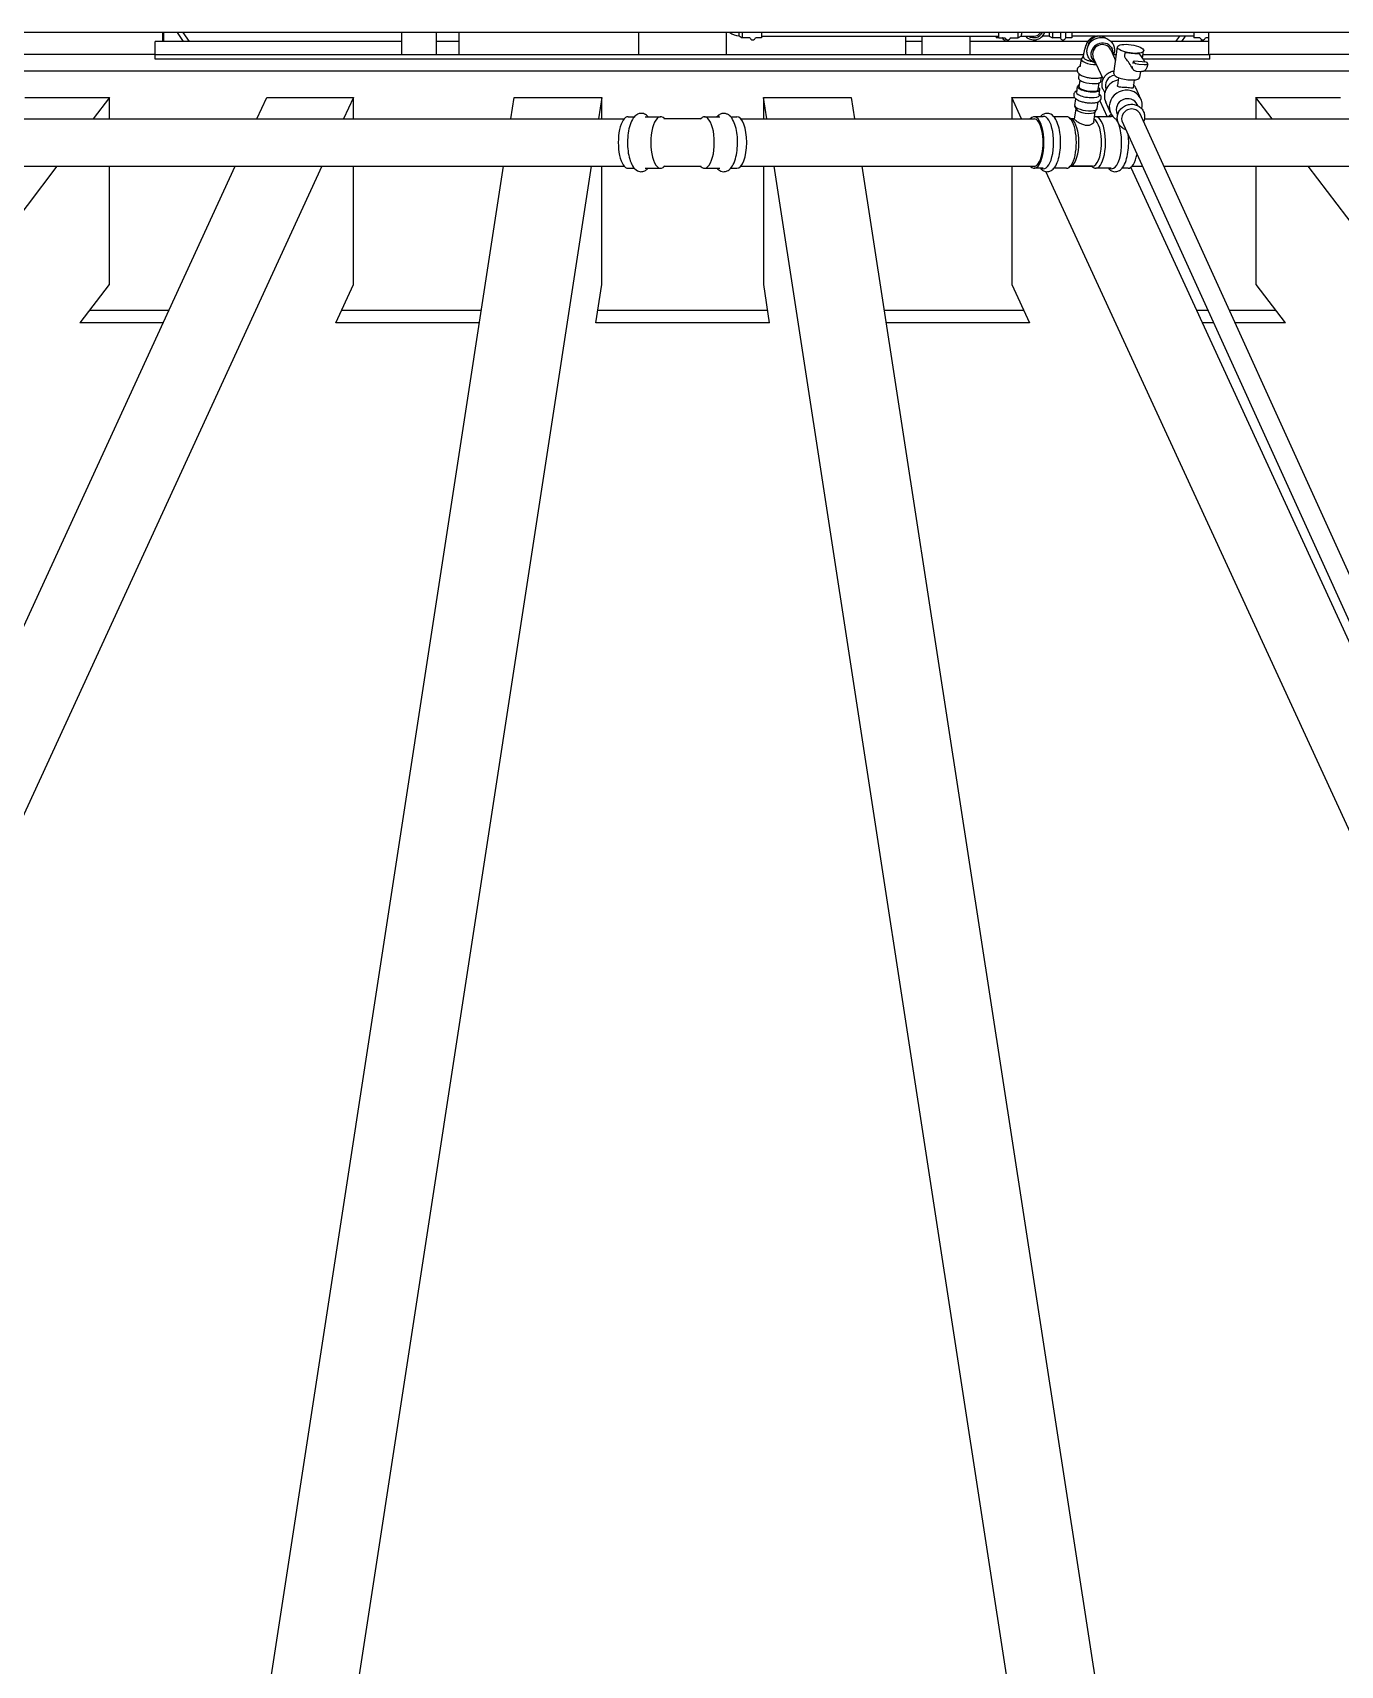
# Model space of a CAD drawing. Header units: millimetres. Extents: x 0 to 157650, y 0 to 89100.
# Drawn here: x 25553 to 27041, y 79103 to 80960 of the extents above; entities that cross this region are included whole.
import ezdxf

# ---------------------------------------------------------------- set-up
doc = ezdxf.new("R2010")
doc.units = ezdxf.units.MM
doc.header["$LTSCALE"] = 150
doc.layers.add('Visible', color=7, linetype='Continuous', lineweight=25)

msp = doc.modelspace()

# ---------------------------------------------------------------- linework, layer by layer
at = {"layer": 'Visible', "color": 9, "true_color": 0xc0c0c0}
for p, q in [((28844.9, 80960.4), (23686, 80960.4)), ((25692, 80935.4), (25692, 80950.4)), ((25972.3, 80950.4), (25692, 80950.4)), ((25700.5, 80950.4), (25700.5, 80960.4)), ((25701.4, 80960.4), (25701.4, 80950.4)), ((25716.8, 80960.4), (25723.9, 80950.4)), ((25730.9, 80950.4), (25723.9, 80960.4)), ((25972.3, 80960.4), (25972.3, 80935.4)), ((26011.8, 80960.4), (26011.8, 80935.4)), ((26038, 80950.4), (26011.8, 80950.4)), ((26038, 80935.4), (26038, 80960.4)), ((26242, 80960.4), (26242, 80935.4)), ((26342, 80935.4), (26342, 80960.4)), ((26356.3, 80956.7), (26360, 80954.6)), ((26360, 80960.4), (26360, 80954.6)), ((26368.5, 80954.6), (26360, 80954.6)), ((26382, 80954.6), (26375.3, 80954.6)), ((26382, 80960.4), (26382, 80954.6)), ((26382, 80956.4), (26652, 80956.4)), ((26546, 80935.4), (26546, 80956.4)), ((26564.8, 80950.4), (26546, 80950.4)), ((26564.8, 80935.4), (26564.8, 80956.4)), ((26619.3, 80935.4), (26619.3, 80956.4)), ((26753.6, 80950.4), (26619.3, 80950.4)), ((26649, 80956.4), (26649, 80954.6)), ((26652, 80954.6), (26649, 80954.6)), ((26652, 80954.6), (26652, 80960.4)), ((26652, 80954.6), (26658.7, 80954.6)), ((26656.2, 80954.6), (26656.2, 80954.1)), ((26665.5, 80954.6), (26674, 80954.6)), ((26674, 80954.6), (26674, 80960.4)), ((26677.3, 80956.4), (26674, 80954.6)), ((26677.3, 80956.4), (26691.7, 80956.4)), ((26677.3, 80956.4), (26691.7, 80956.4)), ((26709.3, 80956.4), (26701.8, 80956.4)), ((26709.3, 80956.4), (26701.8, 80956.4)), ((26709.3, 80960.4), (26709.3, 80956.4)), ((26709.3, 80956.4), (26713, 80954.6)), ((26713, 80960.4), (26713, 80954.6)), ((26721.5, 80954.6), (26713, 80954.6)), ((26722, 80960.4), (26722, 80954.1)), ((26727.8, 80960.4), (26727.8, 80954.1)), ((26735, 80954.6), (26728.3, 80954.6)), ((26735, 80960.4), (26735, 80954.6)), ((26761.8, 80956.4), (26735, 80956.4)), ((26873.9, 80956.4), (26766.9, 80956.4)), ((26890.5, 80950.4), (26779.5, 80950.4)), ((26857.4, 80956.4), (26853.1, 80950.4)), ((26860.2, 80950.4), (26864.4, 80956.4)), ((26873.9, 80960.4), (26873.9, 80954.6)), ((26880.6, 80954.6), (26873.9, 80954.6)), ((26882.6, 80950.4), (26882.6, 80952.4)), ((26883.5, 80952.2), (26883.5, 80950.4)), ((26890.5, 80954.6), (26887.4, 80954.6)), ((26890.5, 80960.4), (26890.5, 80935.4)), ((25692, 80935.4), (23692, 80935.4)), ((25692, 80930.4), (25692, 80935.4)), ((25692, 80935.4), (26748.5, 80935.4)), ((25692, 80930.4), (25692, 80935.4)), ((26748.2, 80933.5), (26746.2, 80930.9)), ((26756.8, 80933.3), (26757.7, 80931.2)), ((26759.4, 80931.9), (26770.6, 80907.3)), ((26779.4, 80941), (26784.9, 80928.9)), ((26780.1, 80943.9), (26781, 80941.8)), ((26782.6, 80935.4), (26785.8, 80935.4)), ((26782.8, 80913.8), (26787, 80944.1)), ((26795.4, 80934.3), (26795.8, 80937.1)), ((26815.5, 80931.1), (26816.7, 80939.9)), ((26816.1, 80935.4), (26892, 80935.4)), ((26892, 80930.4), (26892, 80935.4)), ((28844.9, 80935.4), (26892, 80935.4)), ((26892, 80930.4), (26892, 80935.4)), ((26741.3, 80916.4), (23692, 80916.4)), ((26745.9, 80930.4), (25692, 80930.4)), ((26745.9, 80930.4), (25692, 80930.4)), ((26742.9, 80908.6), (26743.5, 80913.3)), ((26744.7, 80921.5), (26745.9, 80930.2)), ((26785.1, 80930.4), (26784.2, 80930.4)), ((26785.1, 80930.4), (26784.2, 80930.4)), ((26805.2, 80927.5), (26805.7, 80926.5)), ((26819.7, 80926.8), (26806, 80927.8)), ((26808.4, 80916.5), (26814.3, 80916.1)), ((26811.3, 80924.5), (26817.2, 80924)), ((26812.5, 80909.7), (26813.4, 80916.1)), ((26892, 80930.4), (26815.9, 80930.4)), ((26892, 80930.4), (26815.9, 80930.4)), ((28849.6, 80916.4), (26816.6, 80916.4)), ((26821.3, 80925.3), (26820.9, 80926.3)), ((26740.7, 80893.3), (26741.5, 80899.2)), ((26743.3, 80898.9), (26744.4, 80906.3)), ((26765.1, 80895.9), (26766.1, 80903.2)), ((26766.1, 80889.7), (26766.9, 80895.7)), ((26768.2, 80905), (26768.9, 80909.8)), ((26788.2, 80909.2), (26786.9, 80900.1)), ((26806, 80906.7), (26804.8, 80897.6)), ((26813.7, 80884.9), (26808.2, 80896.9)), ((25543.7, 80886.8), (25639.8, 80886.8)), ((25639.8, 80886.8), (25621.2, 80862.4)), ((25639.8, 80862.4), (25639.8, 80886.8)), ((25807.8, 80862.4), (25819.1, 80886.8)), ((25819.1, 80886.8), (25917.7, 80886.8)), ((25917.7, 80886.8), (25906.4, 80862.4)), ((25917.7, 80862.4), (25917.7, 80886.8)), ((26096.6, 80862.4), (26100.4, 80886.8)), ((26100.4, 80886.8), (26200.2, 80886.8)), ((26200.2, 80886.8), (26196.5, 80862.4)), ((26200.2, 80862.4), (26200.2, 80886.8)), ((26384.1, 80886.8), (26483.9, 80886.8)), ((26387.9, 80862.4), (26384.1, 80886.8)), ((26384.1, 80886.8), (26384.1, 80862.4)), ((26483.9, 80886.8), (26487.7, 80862.4)), ((26666.6, 80886.8), (26738, 80886.8)), ((26677.9, 80862.4), (26666.6, 80886.8)), ((26666.6, 80886.8), (26666.6, 80862.4)), ((26738.5, 80877.6), (26739.6, 80885.1)), ((26739.9, 80873.3), (26738.6, 80876.9)), ((26763.9, 80874), (26764.9, 80881.6)), ((26767, 80882.9), (26775.4, 80864.7)), ((26779.1, 80869.2), (26773.6, 80881.2)), ((26810.2, 80877.2), (26809.6, 80878.6)), ((26944.5, 80886.8), (27040.6, 80886.8)), ((26963.1, 80862.4), (26944.5, 80886.8)), ((26944.5, 80886.8), (26944.5, 80862.4)), ((24210.9, 80862.4), (26225.8, 80862.4)), ((26230.1, 80864.7), (26237.2, 80864.7)), ((26249.4, 80864.7), (26267.1, 80864.7)), ((26271.9, 80862.4), (26269.9, 80863.8)), ((26313.4, 80862.4), (26270.7, 80862.4)), ((26312.1, 80862.4), (26314.2, 80863.8)), ((26317, 80864.7), (26334.6, 80864.7)), ((26346.9, 80864.7), (26353.9, 80864.7)), ((26358.3, 80862.4), (26692, 80862.4)), ((26702.4, 80864.7), (26692, 80864.7)), ((26729, 80864.7), (26714.6, 80864.7)), ((26735.1, 80861.6), (26731.6, 80863.9)), ((26738.2, 80862.4), (26733.9, 80862.4)), ((26733.9, 80862.4), (26738.2, 80862.4)), ((26738.2, 80861.9), (26739.8, 80873.6)), ((26738.2, 80861.9), (26739.8, 80873.6)), ((26760, 80858.9), (26761.6, 80870.5)), ((26760, 80858.9), (26761.6, 80870.5)), ((26761.4, 80870.3), (26763.6, 80873.4)), ((26779.9, 80864.7), (26762.2, 80864.7)), ((26787.2, 80866.7), (26786.5, 80868.1)), ((26792, 80860), (27086.3, 80212.1)), ((26812.1, 80869.1), (27106.3, 80221.2)), ((26817.7, 80862.4), (28373.2, 80862.4)), ((25580.2, 80808.4), (23032.4, 77458.2)), ((24210.9, 80808.4), (26225.8, 80808.4)), ((24241.6, 77458.2), (25783, 80808.4)), ((25881.6, 80808.4), (24340.2, 77458.2)), ((25572.6, 77458.2), (26088.3, 80808.4)), ((25639.8, 80674), (25639.8, 80808.4)), ((26188.1, 80808.4), (25672.5, 77458.2)), ((25917.7, 80674), (25917.7, 80808.4)), ((26200.2, 80674), (26200.2, 80808.4)), ((26230.1, 80806.1), (26237.2, 80806.1)), ((26249.4, 80806.1), (26267.1, 80806.1)), ((26271.9, 80808.4), (26269.9, 80807)), ((26270.7, 80808.4), (26313.4, 80808.4)), ((26312.1, 80808.4), (26314.2, 80807)), ((26317, 80806.1), (26334.6, 80806.1)), ((26346.9, 80806.1), (26353.9, 80806.1)), ((26358.3, 80808.4), (26692, 80808.4)), ((26384.1, 80808.4), (26384.1, 80674)), ((26912.7, 77458.2), (26396.2, 80808.4)), ((26496, 80808.4), (27012.6, 77458.2)), ((26666.6, 80808.4), (26666.6, 80674)), ((26702.4, 80806.1), (26692, 80806.1)), ((28245, 77458.2), (26705.6, 80802.3)), ((26729, 80806.1), (26714.6, 80806.1)), ((26735.1, 80809.2), (26731.6, 80806.9)), ((26758.5, 80808.4), (26733.9, 80808.4)), ((26733.9, 80808.4), (26758.5, 80808.4)), ((26757.3, 80808.4), (26759.5, 80806.9)), ((26779.9, 80806.1), (26762.2, 80806.1)), ((26799.2, 80806.1), (26792, 80806.1)), ((26802, 80807), (27093.7, 80173.2)), ((26803.5, 80808.4), (26815.5, 80808.4)), ((26839.6, 80808.4), (28373.2, 80808.4)), ((26944.5, 80808.4), (26944.5, 80674)), ((29552.7, 77458.2), (27004.1, 80808.4)), ((25606.7, 80630.4), (25639.8, 80674)), ((25897.6, 80630.4), (25917.7, 80674)), ((26193.5, 80630.4), (26200.2, 80674)), ((26384.1, 80674), (26390.8, 80630.4)), ((26666.6, 80674), (26686.7, 80630.4)), ((26944.5, 80674), (26977.6, 80630.4)), ((25707.5, 80644.4), (25617.3, 80644.4)), ((26063.1, 80644.4), (25904, 80644.4)), ((26388.6, 80644.4), (26195.7, 80644.4)), ((26680.3, 80644.4), (26521.3, 80644.4)), ((26890, 80644.4), (26876.8, 80644.4)), ((26967, 80644.4), (26914.1, 80644.4)), ((25701.1, 80630.4), (25606.3, 80630.4)), ((26060.9, 80630.4), (25897.4, 80630.4)), ((26390.9, 80630.4), (26193.4, 80630.4)), ((26686.9, 80630.4), (26523.5, 80630.4)), ((26896.3, 80630.4), (26883.3, 80630.4)), ((26978, 80630.4), (26920.5, 80630.4))]:
    msp.add_line(p, q, dxfattribs=at)
for centre, radius, start, end in [((26360, 80983.4), 27, 238.4137, 262.1236), ((26360, 80983.4), 27, 238.4137, 262.1236), ((26368.5, 80954.4), 0.25, 17.3463, 90), ((26371.9, 80955.5), 3.31, 197.3463, 342.6537), ((26375.3, 80954.4), 0.25, 90, 162.6537), ((26655.7, 80954.1), 0.5, 0, 90), ((26659.1, 80955.3), 3.1, 200.8154, 298.3656), ((26658.7, 80954.4), 0.25, 17.3463, 90), ((26662.1, 80955.5), 3.31, 197.3463, 342.6537), ((26665.5, 80954.4), 0.25, 90, 162.6537), ((26692, 80965.4), 13.2, 222.7847, 337.8298), ((26692, 80965.4), 10.7, 236.8466, 332.2823), ((26721.5, 80954.1), 0.5, 0, 90), ((26724.9, 80955.3), 3.1, 200.8154, 339.1846), ((26728.3, 80954.1), 0.5, 90, 180), ((26880.6, 80954.4), 0.25, 17.3463, 90), ((26884, 80955.5), 3.31, 197.3463, 342.6537), ((26887.4, 80954.4), 0.25, 90, 162.6537)]:
    msp.add_arc(centre, radius, start, end, dxfattribs=at)
for centre, major_axis, ratio, start_param, end_param in [((26765.9, 80944.2), (-11.7, -5.3), 0.930307, 3.654122, 5.770656), ((26769.4, 80936.5), (11.7, 5.3), 0.930307, 5.746435, 9.961528), ((26769.4, 80936.5), (-10, -4.5), 0.930307, 3.141593, 6.283185), ((26758.5, 80928.4), (-12.7, 1.8), 0.315985, 6.103502, 8.252541), ((26797.6, 80911.7), (-14.9, 2.1), 0.315985, 0, 3.141593), ((26808.5, 80921.6), (-2.04, -4.56), 0.980307, 5.051527, 5.960108), ((26806.2, 80927.5), (-0.99, 0.138), 0.315985, 4.909962, 6.480758), ((26810.5, 80926.2), (-4.95, 0.69), 0.315985, 0.197573, 1.768369), ((26816.4, 80925.7), (4.95, -0.69), 0.315985, 4.909962, 6.480758), ((26819.9, 80926.4), (0.99, -0.138), 0.315985, 0.197573, 1.768369), ((26754.2, 80897.4), (-12.7, 1.8), 0.315985, 5.746435, 9.961528), ((26755.5, 80906.8), (-12.7, 1.8), 0.315985, 0, 3.141593), ((26754.2, 80897.4), (-10.9, 1.5), 0.315985, 0, 3.141593), ((26790.9, 80889.1), (-17.3, -7.9), 0.930307, 4.477086, 6.283185), ((26785.7, 80900.6), (-11.5, -5.2), 0.930307, 4.49967, 6.23568), ((26796.4, 80877), (-17.3, -7.9), 0.930307, 2.498928, 6.92585), ((26790.9, 80889.1), (17.3, 7.9), 0.930307, 0, 0.299622), ((26751.2, 80875.8), (-12.7, 1.8), 0.315985, 0, 3.141593), ((26753.3, 80891), (-13.2, 1.8), 0.315985, 6.008115, 9.699849), ((26798, 80873.4), (-11.5, -5.2), 0.930307, 3.141593, 6.283185), ((26230.1, 80835.4), (0, 29.3), 0.382683, 0, 3.141593), ((26267.1, 80835.4), (0, 29.3), 0.382683, 6.033433, 9.67453), ((26317, 80835.4), (0, 29.3), 0.382683, 2.891841, 6.532937), ((26353.9, 80835.4), (0, 29.3), 0.382683, 3.141593, 6.283185), ((26692, 80835.4), (0, -29.3), 0.382683, 5.884319, 9.823645), ((26692, 80835.4), (0, -27), 0.382683, 0, 3.141593), ((26702.9, 80835.4), (0, -29.8), 0.382683, 6.099742, 9.608221), ((26729, 80835.4), (0, -29.3), 0.382683, 0, 3.141593), ((26732.7, 80835.4), (0, -27), 0.382683, 0.240484, 2.901109), ((26750.7, 80872.3), (-10.9, 1.5), 0.315985, 0.162742, 2.978851), ((26758.5, 80835.4), (0, -27), 0.382683, 0, 2.959563), ((26762.2, 80835.4), (0, -29.3), 0.382683, 6.042701, 9.556996), ((26780.3, 80835.4), (0, 29.8), 0.382683, 6.145921, 6.466628), ((26780.3, 80835.4), (0, -29.8), 0.382683, 6.099742, 8.946228), ((26802.7, 80863), (-10.2, -4.6), 0.930307, 2.977378, 6.4474), ((26799.2, 80835.4), (0, -29.3), 0.382683, 0, 1.104982)]:
    msp.add_ellipse(centre, major_axis=major_axis, ratio=ratio, start_param=start_param, end_param=end_param, dxfattribs=at)
msp.add_ellipse((26801.9, 80942), major_axis=(14.9, -2.1), ratio=0.315985, dxfattribs=at)
for points, knots in [([(26356.3, 80956.7), (26356.3, 80956.7), (26356.3, 80956.8), (26356.4, 80957.5), (26356.4, 80957.9), (26356.5, 80959.1), (26356.5, 80959.7), (26356.5, 80960.4)], [-5.6928538, -5.6928538, -5.6928538, -5.6928538, -5.3940732, -5.3940732, -5.1016786, -5.1016786, -4.8384849, -4.8384849, -4.8384849, -4.8384849]), ([(26677.7, 80960.4), (26677.7, 80960.2), (26677.6, 80960.1), (26677.6, 80959), (26677.6, 80958.2), (26677.4, 80957), (26677.4, 80956.6), (26677.3, 80956.4), (26677.3, 80956.4), (26677.3, 80956.4)], [-5.1612148, -5.1612148, -5.1612148, -5.1612148, -5.1016786, -5.1016786, -4.7434859, -4.7434859, -4.3836098, -4.3836098, -4.3005625, -4.3005625, -4.3005625, -4.3005625]), ([(26691.7, 80956.4), (26691.9, 80956.4), (26692.1, 80956.4), (26693.4, 80956.5), (26694.5, 80956.7), (26696.5, 80957.7), (26697.4, 80958.3), (26698.6, 80959.5), (26699, 80960), (26699.3, 80960.4)], [-1.4217242, -1.4217242, -1.4217242, -1.4217242, -1.3724739, -1.3724739, -1.0355417, -1.0355417, -0.6944712, -0.6944712, -0.5320478, -0.5320478, -0.5320478, -0.5320478]), ([(26748.1, 80933.1), (26748.5, 80935.4), (26748.9, 80937.6), (26749.9, 80941.7), (26750.5, 80943.5), (26751.8, 80947.1), (26752.4, 80948.7), (26754.3, 80951.5), (26755, 80952.4), (26756.5, 80953.8), (26757.1, 80954.3), (26759, 80955.5), (26760.6, 80956.2), (26763.8, 80956.7), (26765.3, 80956.7), (26767, 80956.4), (26767.4, 80956.3), (26767.7, 80956.2)], [3.263281, 3.263281, 3.263281, 3.263281, 3.531447, 3.531447, 3.799614, 3.799614, 4.06778, 4.06778, 4.187836, 4.187836, 4.247686, 4.247686, 4.33954, 4.33954, 4.407055, 4.407055, 4.424653, 4.424653, 4.424653, 4.424653]), ([(26748.1, 80933.1), (26748.4, 80934.8), (26748.7, 80936.4), (26749.6, 80940.4), (26750.2, 80942.6), (26751.6, 80946.8), (26752.4, 80948.7), (26754.5, 80951.7), (26755.1, 80952.6), (26757.2, 80954.4), (26758.6, 80955.4), (26762, 80956.5), (26763.6, 80956.7), (26766, 80956.6), (26766.9, 80956.4), (26767.7, 80956.2)], [5.175543, 5.175543, 5.175543, 5.175543, 5.368014, 5.368014, 5.682173, 5.682173, 5.996333, 5.996333, 6.104185, 6.104185, 6.221563, 6.221563, 6.294763, 6.294763, 6.336915, 6.336915, 6.336915, 6.336915]), ([(26762.3, 80925.5), (26761.7, 80925.7), (26761, 80926), (26759, 80927), (26757.6, 80927.9), (26755.3, 80930.1), (26754.4, 80931.4), (26753, 80934.3), (26752.5, 80935.8), (26752.1, 80938.9), (26752.2, 80940.6), (26752.8, 80943.7), (26753.4, 80945.2), (26755, 80948.1), (26756, 80949.4), (26758.5, 80951.7), (26759.9, 80952.7), (26763, 80954.1), (26764.7, 80954.6), (26768, 80955), (26769.7, 80955), (26773, 80954.4), (26774.6, 80953.8), (26777.5, 80952.2), (26778.8, 80951.2), (26780.9, 80948.9), (26781.8, 80947.5), (26783, 80944.6), (26783.4, 80943), (26783.5, 80940.5), (26783.5, 80939.5), (26783.4, 80938.5)], [1.816635, 1.816635, 1.816635, 1.816635, 1.944903, 1.944903, 2.263439, 2.263439, 2.576416, 2.576416, 2.886754, 2.886754, 3.19883, 3.19883, 3.515966, 3.515966, 3.838864, 3.838864, 4.165924, 4.165924, 4.494517, 4.494517, 4.821803, 4.821803, 5.145056, 5.145056, 5.462487, 5.462487, 5.774691, 5.774691, 6.085018, 6.085018, 6.283185, 6.283185, 6.283185, 6.283185]), ([(26748.1, 80933.1), (26748.1, 80932.6), (26748.2, 80932.1), (26749.2, 80931), (26749.9, 80930.4), (26751.8, 80929.4), (26752.9, 80929), (26755.4, 80928.2), (26756.7, 80927.9), (26758.1, 80927.6)], [-5.440446, -5.440446, -5.440446, -5.440446, -5.006456, -5.006456, -4.565732, -4.565732, -4.153695, -4.153695, -3.725917, -3.725917, -3.725917, -3.725917]), ([(26796.6, 80930.7), (26796.5, 80930.8), (26796.5, 80930.8), (26796, 80931.4), (26795.7, 80931.9), (26795.4, 80932.8), (26795.4, 80933.1), (26795.3, 80933.7), (26795.3, 80934), (26795.4, 80934.3)], [0.3904776, 0.3904776, 0.3904776, 0.3904776, 0.4168722, 0.4168722, 0.6025674, 0.6025674, 0.6990333, 0.6990333, 0.7956588, 0.7956588, 0.7956588, 0.7956588]), ([(26795.8, 80937.1), (26795.8, 80937.2), (26795.8, 80937.3), (26795.9, 80937.5), (26796, 80937.6), (26796.2, 80937.7), (26796.3, 80937.8), (26796.6, 80937.9), (26796.6, 80937.9), (26796.8, 80937.9), (26796.9, 80937.9), (26797, 80937.9)], [0, 0, 0, 0, 0.0328848, 0.0328848, 0.071507, 0.071507, 0.1186263, 0.1186263, 0.1454578, 0.1454578, 0.1720593, 0.1720593, 0.1720593, 0.1720593]), ([(26797, 80937.9), (26797.4, 80937.8), (26797.9, 80937.7), (26799.3, 80937.5), (26800.3, 80937.4), (26802.2, 80937.2), (26803.2, 80937.1), (26804.1, 80937)], [3.8613532, 3.8613532, 3.8613532, 3.8613532, 3.9938934, 3.9938934, 4.2761195, 4.2761195, 4.5583457, 4.5583457, 4.5583457, 4.5583457]), ([(26804.1, 80937), (26805.1, 80936.9), (26806, 80936.9), (26807.8, 80936.8), (26808.7, 80936.8), (26809.9, 80936.8), (26810.3, 80936.8), (26810.7, 80936.8)], [4.5583457, 4.5583457, 4.5583457, 4.5583457, 4.8405718, 4.8405718, 5.122798, 5.122798, 5.2553381, 5.2553381, 5.2553381, 5.2553381]), ([(26810.7, 80936.8), (26810.8, 80936.8), (26810.9, 80936.8), (26811.1, 80936.7), (26811.2, 80936.7), (26811.3, 80936.6)], [0, 0, 0, 0, 0.05072576, 0.05072576, 0.08711867, 0.08711867, 0.08711867, 0.08711867]), ([(26744.8, 80922.8), (26744.4, 80922.6), (26743.9, 80922.3), (26743, 80921.7), (26742.7, 80921.3), (26741.8, 80920.3), (26741.4, 80919.6), (26741.1, 80918.1), (26741.1, 80917.4), (26741.4, 80916.2), (26741.6, 80915.6), (26742.3, 80914.4), (26742.8, 80913.9), (26744.4, 80912.5), (26745.6, 80911.9), (26748.2, 80910.7), (26749.8, 80910.2), (26752.8, 80909.4), (26754.4, 80909.1), (26756.8, 80908.7), (26757.6, 80908.7), (26758.4, 80908.6)], [4.046955, 4.046955, 4.046955, 4.046955, 4.194008, 4.194008, 4.324791, 4.324791, 4.495211, 4.495211, 4.622677, 4.622677, 4.763177, 4.763177, 4.967252, 4.967252, 5.35028, 5.35028, 5.742119, 5.742119, 6.095627, 6.095627, 6.283185, 6.283185, 6.283185, 6.283185]), ([(26772.7, 80892.4), (26772, 80893.3), (26771.4, 80894.2), (26770.2, 80896.6), (26769.7, 80898.1), (26769.3, 80901.2), (26769.4, 80902.8), (26770, 80905.9), (26770.6, 80907.5), (26772.2, 80910.3), (26773.2, 80911.6), (26775.7, 80913.9), (26777.1, 80914.8), (26780.1, 80916.3), (26781.6, 80916.7), (26783.2, 80917)], [2.355585, 2.355585, 2.355585, 2.355585, 2.573299, 2.573299, 2.885472, 2.885472, 3.19906, 3.19906, 3.51679, 3.51679, 3.839149, 3.839149, 4.164781, 4.164781, 4.475422, 4.475422, 4.475422, 4.475422]), ([(26804.6, 80925.5), (26804.6, 80925.5), (26804.6, 80925.5), (26804.6, 80925.5), (26804.6, 80925.5), (26804.7, 80925.7), (26804.7, 80925.8), (26804.8, 80926.1), (26804.9, 80926.3), (26805, 80926.8), (26805.1, 80927.2), (26805.2, 80927.6)], [0.1604643, 0.1604643, 0.1604643, 0.1604643, 0.1706489, 0.1706489, 0.2311625, 0.2311625, 0.315078, 0.315078, 0.4288427, 0.4288427, 0.5668124, 0.5668124, 0.5668124, 0.5668124]), ([(26808.4, 80916.5), (26807.8, 80916.6), (26807.2, 80916.7), (26806.1, 80917.2), (26805.6, 80917.5), (26805.1, 80917.9)], [0, 0, 0, 0, 0.1865123, 0.1865123, 0.3816994, 0.3816994, 0.3816994, 0.3816994]), ([(26821.4, 80925), (26821.2, 80923.9), (26821, 80922.9), (26820.5, 80921), (26820.2, 80920.1), (26819.4, 80918.8), (26819.1, 80918.3), (26818.4, 80917.5), (26818.1, 80917.3), (26817.3, 80916.7), (26816.8, 80916.4), (26815.6, 80916.1), (26814.9, 80916), (26814.3, 80916.1)], [0, 0, 0, 0, 0.356772, 0.356772, 0.744968, 0.744968, 0.967131, 0.967131, 1.09502, 1.09502, 1.291727, 1.291727, 1.488634, 1.488634, 1.488634, 1.488634]), ([(26758.4, 80908.6), (26760, 80908.5), (26761.5, 80908.5), (26764.3, 80908.6), (26765.7, 80908.8), (26767.8, 80909.3), (26768.6, 80909.6), (26769.3, 80910)], [0, 0, 0, 0, 0.3486193, 0.3486193, 0.7158131, 0.7158131, 0.9550945, 0.9550945, 0.9550945, 0.9550945]), ([(26804.8, 80897.6), (26804.7, 80897.5), (26804.7, 80897.4), (26804.3, 80897.2), (26803.8, 80897.2), (26802.6, 80897.3), (26801.7, 80897.5), (26799.8, 80897.7), (26798.6, 80897.8), (26796.4, 80898), (26795.1, 80898.1), (26792.8, 80898.1), (26791.6, 80898.2), (26789.8, 80898.3), (26788.9, 80898.4), (26787.6, 80898.8), (26787.2, 80899.1), (26787, 80899.5)], [2.93526, 2.93526, 2.93526, 2.93526, 3.106676, 3.106676, 3.452189, 3.452189, 3.796966, 3.796966, 4.141743, 4.141743, 4.486519, 4.486519, 4.831296, 4.831296, 5.17681, 5.17681, 5.522324, 5.522324, 5.522324, 5.522324]), ([(26740.9, 80894.4), (26740.8, 80894.3), (26740.7, 80894.3), (26740.1, 80894), (26739.5, 80893.6), (26738.6, 80892.9), (26738.3, 80892.5), (26737.6, 80891.5), (26737.3, 80890.8), (26737.2, 80889.4), (26737.2, 80888.8), (26737.6, 80887.6), (26737.9, 80887), (26738.5, 80886.2), (26738.8, 80885.8), (26739.1, 80885.5)], [5.3906484, 5.3906484, 5.3906484, 5.3906484, 5.4133323, 5.4133323, 5.6071613, 5.6071613, 5.7167511, 5.7167511, 5.8748342, 5.8748342, 6.0050028, 6.0050028, 6.1579039, 6.1579039, 6.2831853, 6.2831853, 6.2831853, 6.2831853]), ([(26739.1, 80885.5), (26740, 80884.7), (26741, 80884), (26743.6, 80882.8), (26745.1, 80882.3), (26748.1, 80881.4), (26749.7, 80881.1), (26752.8, 80880.6), (26754.3, 80880.5), (26757.4, 80880.3), (26758.8, 80880.4), (26761.7, 80880.6), (26763, 80880.9), (26764.9, 80881.5), (26765.6, 80881.8), (26766.6, 80882.6), (26767.1, 80882.9), (26767.9, 80883.9), (26768.3, 80884.7), (26768.6, 80886.2), (26768.6, 80886.8), (26768.4, 80888), (26768.1, 80888.6), (26767.4, 80889.8), (26766.8, 80890.3), (26766.2, 80890.8), (26766.2, 80890.8), (26766.2, 80890.8)], [0, 0, 0, 0, 0.357141, 0.357141, 0.753903, 0.753903, 1.107419, 1.107419, 1.451824, 1.451824, 1.800838, 1.800838, 2.174395, 2.174395, 2.386624, 2.386624, 2.530001, 2.530001, 2.708506, 2.708506, 2.838998, 2.838998, 2.984352, 2.984352, 3.201386, 3.201386, 3.203781, 3.203781, 3.203781, 3.203781]), ([(26796.7, 80849.8), (26796.1, 80850), (26795.5, 80850.2), (26793.5, 80851.1), (26792.2, 80852.1), (26789.9, 80854.3), (26788.9, 80855.6), (26787.5, 80858.4), (26787.1, 80859.9), (26786.7, 80863), (26786.7, 80864.6), (26787.3, 80867.7), (26787.9, 80869.3), (26789.5, 80872.1), (26790.6, 80873.4), (26793, 80875.7), (26794.5, 80876.6), (26797.5, 80878.1), (26799.1, 80878.6), (26802.5, 80879), (26804.2, 80879), (26807.4, 80878.4), (26809, 80877.9), (26811.9, 80876.3), (26813.1, 80875.3), (26815.3, 80873), (26816.1, 80871.6), (26817.4, 80868.7), (26817.8, 80867.2), (26817.9, 80864.6), (26817.9, 80863.6), (26817.8, 80862.6)], [1.819474, 1.819474, 1.819474, 1.819474, 1.939973, 1.939973, 2.258906, 2.258906, 2.573299, 2.573299, 2.885472, 2.885472, 3.19906, 3.19906, 3.51679, 3.51679, 3.839149, 3.839149, 4.164781, 4.164781, 4.491606, 4.491606, 4.817432, 4.817432, 5.140117, 5.140117, 5.458158, 5.458158, 5.771908, 5.771908, 6.084065, 6.084065, 6.283185, 6.283185, 6.283185, 6.283185]), ([(26252.8, 80864.7), (26251.7, 80866), (26250.3, 80867.1), (26247.2, 80868.5), (26245.5, 80868.7), (26242.4, 80868.3), (26241.1, 80867.8), (26238.4, 80866.1), (26237.1, 80864.8), (26234.5, 80861.1), (26233.3, 80858.6), (26231.4, 80852.7), (26230.7, 80849.5), (26229.7, 80842.8), (26229.5, 80839.4), (26229.4, 80832.5), (26229.6, 80829.1), (26230.4, 80822.6), (26231.1, 80819.4), (26232.8, 80813.6), (26233.9, 80811), (26236.7, 80806.4), (26238.5, 80804.4), (26242.4, 80802.4), (26244.2, 80802.1), (26247.3, 80802.4), (26248.7, 80802.9), (26251, 80804.3), (26252, 80805.1), (26252.8, 80806.1)], [1.163551, 1.163551, 1.163551, 1.163551, 1.402279, 1.402279, 1.621234, 1.621234, 1.810125, 1.810125, 2.061332, 2.061332, 2.424538, 2.424538, 2.782151, 2.782151, 3.123268, 3.123268, 3.460084, 3.460084, 3.80022, 3.80022, 4.154032, 4.154032, 4.525411, 4.525411, 4.751878, 4.751878, 4.939621, 4.939621, 5.119634, 5.119634, 5.119634, 5.119634]), ([(26339.1, 80868.6), (26337.6, 80868.6), (26336.2, 80868.2), (26333.5, 80866.9), (26332.3, 80865.9), (26331.2, 80864.7)], [0, 0, 0, 0, 0.1859253, 0.1859253, 0.4072448, 0.4072448, 0.4072448, 0.4072448]), ([(26331.2, 80806.1), (26331.8, 80805.4), (26332.5, 80804.8), (26334.7, 80803.1), (26336.7, 80802.3), (26340.3, 80802.2), (26341.7, 80802.5), (26344.4, 80803.8), (26345.7, 80804.8), (26348.4, 80807.7), (26349.6, 80809.9), (26351.8, 80815.1), (26352.7, 80818.2), (26354, 80824.7), (26354.4, 80828.1), (26354.7, 80835), (26354.7, 80838.4), (26354.1, 80845.1), (26353.6, 80848.3), (26352.2, 80854.4), (26351.2, 80857.3), (26348.8, 80862.3), (26347.3, 80864.6), (26344.5, 80866.9), (26343.6, 80867.4), (26341.5, 80868.3), (26340.3, 80868.6), (26339.1, 80868.6)], [2.734348, 2.734348, 2.734348, 2.734348, 2.85613, 2.85613, 3.132107, 3.132107, 3.318137, 3.318137, 3.540272, 3.540272, 3.874746, 3.874746, 4.241024, 4.241024, 4.585652, 4.585652, 4.922959, 4.922959, 5.261171, 5.261171, 5.609047, 5.609047, 5.979124, 5.979124, 6.122267, 6.122267, 6.283185, 6.283185, 6.283185, 6.283185]), ([(26700.1, 80805.2), (26700.9, 80804.4), (26701.8, 80803.7), (26704.3, 80802.4), (26706, 80802.1), (26709.2, 80802.4), (26710.6, 80802.9), (26713.2, 80804.6), (26714.5, 80805.8), (26717.1, 80809.4), (26718.3, 80811.9), (26720.3, 80817.7), (26721, 80820.9), (26722, 80827.5), (26722.3, 80831), (26722.3, 80837.8), (26722.2, 80841.3), (26721.4, 80847.8), (26720.8, 80851), (26719.1, 80856.8), (26718, 80859.5), (26715.3, 80864.1), (26713.6, 80866.2), (26709.8, 80868.3), (26707.9, 80868.7), (26704.7, 80868.4), (26703.4, 80868), (26701, 80866.6), (26700, 80865.7), (26699.2, 80864.7)], [0, 0, 0, 0, 0.156498, 0.156498, 0.389124, 0.389124, 0.5803, 0.5803, 0.831109, 0.831109, 1.191629, 1.191629, 1.547846, 1.547846, 1.888065, 1.888065, 2.223935, 2.223935, 2.562622, 2.562622, 2.913604, 2.913604, 3.283443, 3.283443, 3.522669, 3.522669, 3.713159, 3.713159, 3.901649, 3.901649, 3.901649, 3.901649]), ([(26760, 80858.9), (26759.9, 80858.3), (26759.5, 80857.6), (26758.4, 80856.4), (26757.5, 80855.8), (26755.3, 80855), (26754.1, 80854.8), (26751.5, 80854.8), (26750, 80855), (26747.2, 80855.8), (26745.8, 80856.4), (26743.4, 80857.6), (26742.2, 80858.3), (26740.2, 80859.7), (26739.5, 80860.3), (26738.5, 80861.2), (26738.2, 80861.6), (26738.2, 80861.9), (26738.2, 80861.9), (26738.2, 80861.9)], [2.119604, 2.119604, 2.119604, 2.119604, 2.517808, 2.517808, 2.937749, 2.937749, 3.357691, 3.357691, 3.777632, 3.777632, 4.197574, 4.197574, 4.617055, 4.617055, 5.036536, 5.036536, 5.456018, 5.456018, 5.477294, 5.477294, 5.477294, 5.477294]), ([(26780, 80867.5), (26779.9, 80867.4), (26779.7, 80867.3), (26778.5, 80866.6), (26777.5, 80865.7), (26776.6, 80864.7)], [3.6938297, 3.6938297, 3.6938297, 3.6938297, 3.7131586, 3.7131586, 3.9016491, 3.9016491, 3.9016491, 3.9016491]), ([(26777.5, 80805.2), (26778.3, 80804.4), (26779.2, 80803.7), (26781.7, 80802.4), (26783.5, 80802.1), (26786.6, 80802.4), (26788, 80802.9), (26790.7, 80804.6), (26791.9, 80805.8), (26794.5, 80809.4), (26795.7, 80811.9), (26797.7, 80817.7), (26798.4, 80820.9), (26799.4, 80827.5), (26799.7, 80831), (26799.8, 80837.7), (26799.6, 80841), (26799.2, 80844.1)], [0, 0, 0, 0, 0.156498, 0.156498, 0.389124, 0.389124, 0.5803, 0.5803, 0.831109, 0.831109, 1.191629, 1.191629, 1.547846, 1.547846, 1.888065, 1.888065, 2.210413, 2.210413, 2.210413, 2.210413])]:
    msp.add_open_spline(points, degree=3, knots=knots, dxfattribs=at)
for points in [[(26783.4, 80938.5), (26783.2, 80937.1), (26782.8, 80935.9), (26782.3, 80934.6)], [(26811.3, 80936.6), (26813.6, 80934), (26815.9, 80930.7), (26818.1, 80926.9)], [(26804.1, 80919.3), (26801.6, 80924.1), (26799.1, 80927.9), (26796.6, 80930.7)], [(26787, 80899.5), (26786.9, 80899.6), (26786.9, 80899.9), (26786.9, 80900.1)], [(26817.8, 80862.6), (26817.6, 80861.3), (26817.2, 80860.1), (26816.7, 80858.9)], [(26699.2, 80806.1), (26699.4, 80805.8), (26699.7, 80805.5), (26700.1, 80805.2)], [(26776.6, 80806.1), (26776.9, 80805.8), (26777.2, 80805.5), (26777.5, 80805.2)]]:
    msp.add_open_spline(points, degree=3, dxfattribs=at)

doc.saveas('drawing.dxf')
